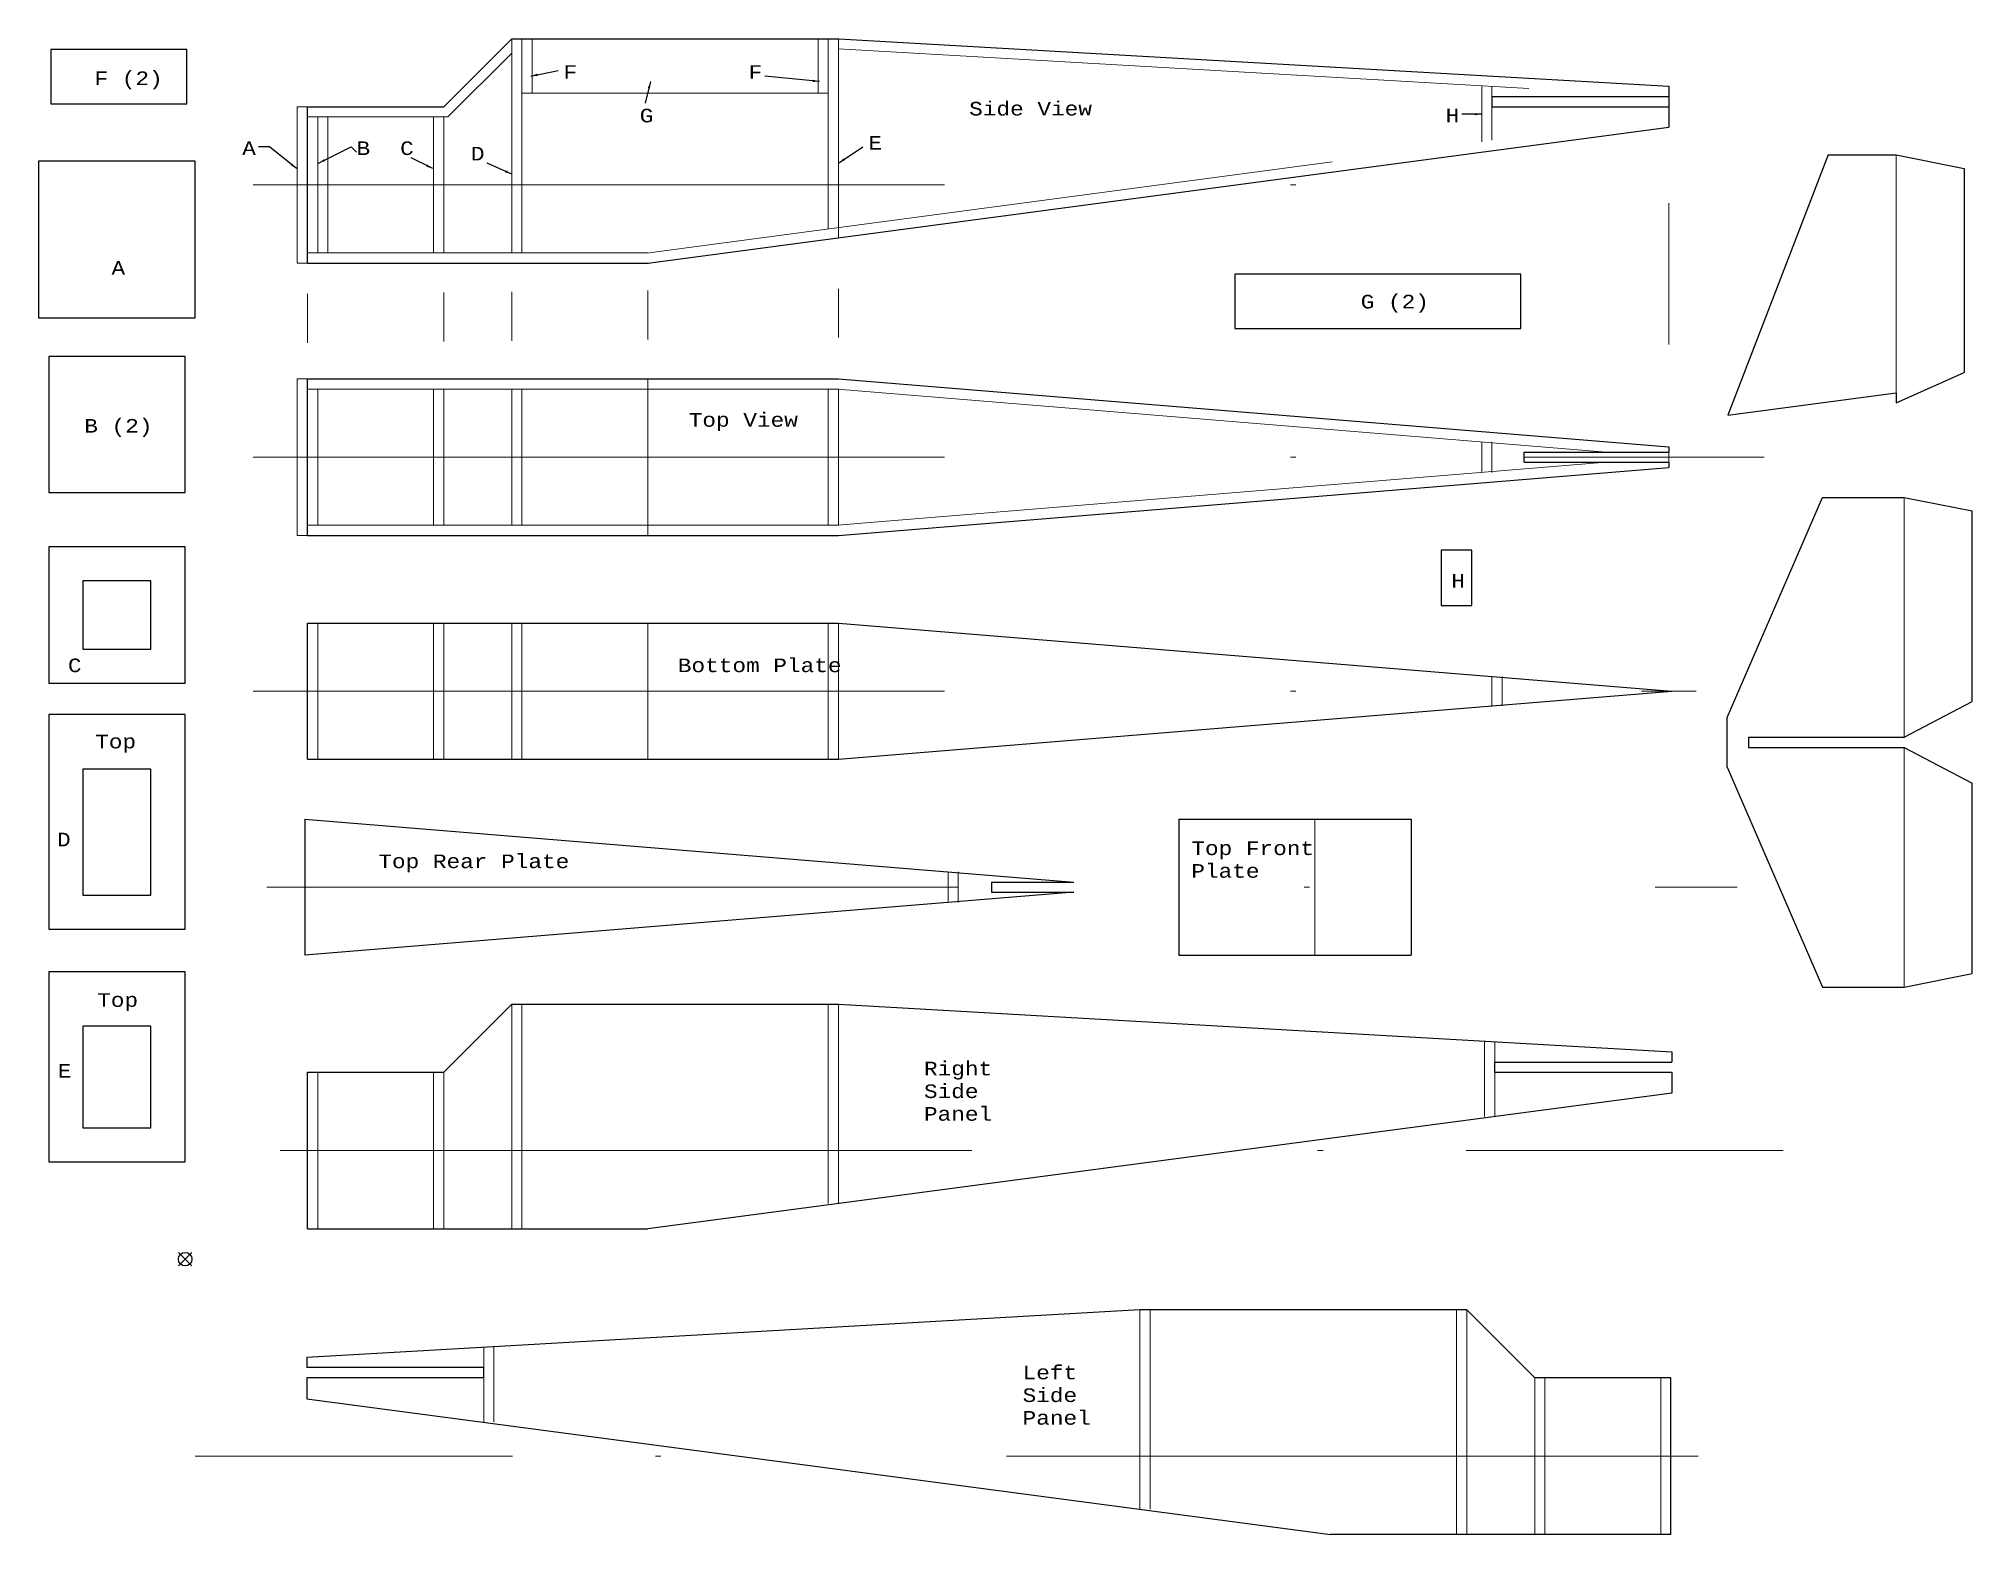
# Model space of a CAD drawing. Header units: inches. Extents: x -4.9 to 30.6, y -24.8 to 2.7.
import ezdxf

# ---------------------------------------------------------------- set-up
doc = ezdxf.new("R2010")
doc.units = ezdxf.units.IN
doc.header["$MEASUREMENT"] = 0
doc.linetypes.add('DASHDOT', pattern=[25.4, 12.7, -6.35, 0, -6.35])
doc.linetypes.add('DASHED', pattern=[19.05, 12.7, -6.35])
for name, color, linetype, lineweight, true_color in [('centers', 4, 'DASHDOT', 13, 0x00ffff), ('construction', 1, 'Continuous', 0, 0xff0000), ('crack line', 6, 'DASHED', 13, 0xff00ff), ('document', 3, 'Continuous', 13, 0x00ff00), ('hidden', 178, 'DASHED', 9, 0x000000), ('lineups', 253, 'Continuous', 0, 0xa0a0a4), ('outline', 178, 'Continuous', 25, 0x000000), ('visible', 178, 'Continuous', 9, 0x000000)]:
    doc.layers.add(name, color=color, linetype=linetype, lineweight=lineweight, true_color=true_color)
doc.styles.add('textstyle15', font='CourierCad')
doc.styles.add('textstyle16', font='CourierCad')
doc.styles.add('textstyle17', font='CourierCad')
doc.styles.add('textstyle18', font='CourierCad')
doc.styles.add('textstyle19', font='CourierCad')
doc.styles.add('textstyle20', font='CourierCad')
doc.styles.add('textstyle21', font='CourierCad')
doc.styles.add('textstyle22', font='CourierCad')
doc.styles.add('textstyle23', font='CourierCad')
doc.styles.add('textstyle24', font='CourierCad')
doc.styles.add('textstyle25', font='CourierCad')
doc.styles.add('textstyle26', font='CourierCad')
doc.styles.add('textstyle27', font='CourierCad')
doc.styles.add('textstyle28', font='CourierCad')
doc.styles.add('textstyle29', font='CourierCad')
doc.styles.add('textstyle30', font='CourierCad')
doc.styles.add('textstyle31', font='CourierCad')
doc.styles.add('textstyle32', font='CourierCad')
doc.styles.add('textstyle33', font='CourierCad')
doc.styles.add('textstyle34', font='CourierCad')
doc.styles.add('textstyle35', font='CourierCad')
doc.styles.add('textstyle36', font='CourierCad')
doc.styles.add('textstyle37', font='CourierCad')
doc.styles.add('textstyle38', font='CourierCad')
doc.styles.add('textstyle39', font='CourierCad')
doc.styles.add('textstyle40', font='CourierCad')
doc.dimstyles.new('QCADDimStyle', dxfattribs={"dimtxt": 0.125, "dimasz": 0.125, "dimexe": 0.0625, "dimexo": 0.03125, "dimgap": 0.03125, "dimtad": 1, "dimtoh": 1, "dimdec": 4, "dimzin": 0, "dimdsep": 46, "dimtxsty": 'Standard', "dimcen": 0.09, "dimadec": 0, "dimazin": 0, "dimtfac": 1, "dimtdec": 4, "dimtofl": 0, "dimtmove": 0, "dimatfit": 3, "dimfxl": 1, "dimtolj": 1, "dimtzin": 0, "dimarcsym": 0})

msp = doc.modelspace()

# ---------------------------------------------------------------- linework, layer by layer
at = {"layer": 'centers'}
for p, q in [((-1, 0), (23.441, 0)), ((-1, -5), (22.341, -5)), ((22.341, -5), (26.75, -5)), ((-1, -9.3), (25.5, -9.3)), ((-0.749, -12.9), (26.251, -12.9)), ((-0.5, -17.738), (21.276, -17.738)), ((21.276, -17.738), (27.1, -17.738)), ((3.761, -23.351), (-2.063, -23.351)), ((25.537, -23.351), (3.761, -23.351))]:
    msp.add_line(p, q, dxfattribs=at)
at = {"layer": 'construction'}
for p, q in [((25, -0.334), (25, -2.929)), ((0, -2.898), (0, -1.998)), ((2.5, -2.874), (2.5, -1.975)), ((3.75, -2.862), (3.75, -1.963)), ((6.25, -2.838), (6.25, -1.94)), ((9.75, -2.804), (9.75, -1.907)), ((0, -19.175), (0, -16.3)), ((25.037, -24.789), (25.037, -21.914))]:
    msp.add_line(p, q, dxfattribs=at)
at = {"layer": 'crack line'}
for p, q in [((9.75, -0.971), (9.75, 2.687)), ((29.172, 0.553), (29.172, -3.819)), ((6.25, -6.438), (6.25, -3.562)), ((29.322, -10.052), (29.322, -5.739)), ((6.25, -10.55), (6.25, -8.05)), ((29.322, -10.052), (29.322, -10.145)), ((29.322, -10.333), (29.322, -10.427)), ((29.322, -14.739), (29.322, -10.427)), ((18.5, -11.65), (18.5, -14.15)), ((9.75, -18.711), (9.75, -15.05)), ((15.287, -24.325), (15.287, -20.664))]:
    msp.add_line(p, q, dxfattribs=at)
at = {"layer": 'hidden'}
for p, q in [((3.75, -1.25), (3.75, 2.687)), ((3.938, 1.688), (3.938, 2.687)), ((4.125, 1.688), (4.125, 2.687)), ((9.375, 1.688), (9.375, 2.687)), ((9.562, 1.688), (9.562, 2.687)), ((9.75, 2.5), (25, 1.625)), ((2.578, 1.25), (3.75, 2.422)), ((21.562, 1.811), (21.562, 1.625)), ((21.75, 1.811), (21.75, 1.625)), ((3.938, -1.25), (3.938, 1.688)), ((3.938, 1.688), (4.125, 1.688)), ((4.125, 1.688), (9.375, 1.688)), ((9.375, 1.688), (9.562, 1.688)), ((9.562, -0.806), (9.562, 1.688)), ((21.562, 1.625), (21.562, 1.438)), ((21.562, 1.438), (21.562, 0.795)), ((21.75, 1.438), (21.75, 0.82)), ((0, 1.25), (2.578, 1.25)), ((0.187, -1.25), (0.187, 1.25)), ((0.375, -1.25), (0.375, 1.25)), ((2.312, -1.25), (2.312, 1.25)), ((2.5, -1.25), (2.5, 1.25)), ((6.225, -1.252), (25, 1.253)), ((0, -1.25), (6.25, -1.25)), ((3.938, -1.25), (3.938, -1.25)), ((0.187, -6.25), (0.187, -3.75)), ((2.312, -6.25), (2.312, -3.75)), ((2.5, -6.25), (2.5, -3.75)), ((21.562, -4.719), (21.562, -5.281)), ((21.75, -4.719), (21.75, -5.281))]:
    msp.add_line(p, q, dxfattribs=at)
at = {"layer": 'lineups'}
for p, q in [((0.187, -10.55), (0.187, -8.05)), ((2.312, -10.55), (2.312, -8.05)), ((2.5, -10.55), (2.5, -8.05)), ((3.75, -10.55), (3.75, -8.05)), ((3.938, -10.55), (3.938, -8.05)), ((9.562, -10.55), (9.562, -8.05)), ((9.75, -10.55), (9.75, -8.05)), ((21.75, -9.57), (21.75, -9.03)), ((21.938, -9.57), (21.938, -9.03)), ((11.762, -13.183), (11.762, -12.617)), ((11.949, -13.183), (11.949, -12.617)), ((3.75, -19.175), (3.75, -15.05)), ((3.938, -19.175), (3.938, -15.05)), ((9.562, -18.711), (9.562, -15.05)), ((21.614, -17.114), (21.614, -15.739)), ((21.801, -16.112), (21.801, -15.739)), ((0.187, -19.175), (0.187, -16.3)), ((2.312, -19.175), (2.312, -16.3)), ((2.5, -19.175), (2.5, -16.3)), ((21.801, -17.114), (21.801, -16.3)), ((15.474, -24.325), (15.474, -20.664)), ((21.099, -24.789), (21.099, -20.664)), ((21.287, -24.789), (21.287, -20.664)), ((3.236, -21.726), (3.236, -21.353)), ((3.423, -22.728), (3.423, -21.353)), ((3.236, -22.728), (3.236, -21.914)), ((22.537, -24.789), (22.537, -21.914)), ((22.724, -24.789), (22.724, -21.914)), ((24.849, -24.789), (24.849, -21.914))]:
    msp.add_line(p, q, dxfattribs=at)
at = {"layer": 'outline'}
for p, q in [((-2.216, 2.489), (-4.716, 2.489)), ((-4.716, 2.489), (-4.716, 1.489)), ((-2.216, 1.489), (-2.216, 2.489)), ((2.5, 1.438), (3.75, 2.687)), ((3.75, 2.687), (9.755, 2.687)), ((9.755, 2.687), (25, 1.813)), ((25, 1.813), (25, 1.625)), ((-4.716, 1.489), (-2.216, 1.489)), ((0, -1.438), (0, 1.438)), ((0, 1.438), (2.5, 1.438)), ((21.75, 1.625), (25, 1.625)), ((21.75, 1.625), (21.75, 1.438)), ((21.75, 1.438), (25, 1.438)), ((25, 1.625), (25, 1.061)), ((6.25, -1.438), (25, 1.064)), ((-2.062, 0.437), (-4.938, 0.437)), ((-4.938, 0.437), (-4.938, -2.438)), ((-2.062, -2.438), (-2.062, 0.437)), ((27.922, 0.553), (26.08, -4.231)), ((27.922, 0.553), (29.172, 0.553)), ((29.172, 0.553), (30.422, 0.303)), ((30.422, 0.303), (30.422, -3.447)), ((0, -1.438), (6.261, -1.438)), ((22.278, -1.638), (17.028, -1.638)), ((17.028, -1.638), (17.028, -2.638)), ((22.278, -2.638), (22.278, -1.638)), ((-4.938, -2.438), (-2.062, -2.438)), ((17.028, -2.638), (22.278, -2.638)), ((-2.25, -3.15), (-4.75, -3.15)), ((-4.75, -3.15), (-4.75, -5.65)), ((-2.25, -5.65), (-2.25, -3.15)), ((29.172, -4.001), (30.422, -3.447)), ((0, -6.438), (0, -3.562)), ((0, -3.562), (9.75, -3.562)), ((9.75, -3.562), (25, -4.813)), ((26.08, -4.231), (29.172, -3.819)), ((29.172, -3.819), (29.172, -4.001)), ((22.341, -5.094), (22.341, -4.906)), ((22.341, -4.906), (25, -4.906)), ((25, -4.813), (25, -4.906)), ((9.75, -6.438), (25, -5.188)), ((22.341, -5.094), (25, -5.094)), ((25, -5.094), (25, -5.188)), ((-4.75, -5.65), (-2.25, -5.65)), ((26.072, -9.785), (27.822, -5.739)), ((27.822, -5.739), (29.322, -5.739)), ((29.322, -5.739), (30.572, -5.989)), ((30.572, -9.489), (30.572, -5.989)), ((-2.25, -6.65), (-4.75, -6.65)), ((-4.75, -6.65), (-4.75, -9.15)), ((-2.25, -9.15), (-2.25, -6.65)), ((0, -6.438), (9.75, -6.438)), ((21.381, -6.712), (20.819, -6.712)), ((20.819, -6.712), (20.819, -7.728)), ((21.381, -7.728), (21.381, -6.712)), ((-2.875, -7.275), (-4.125, -7.275)), ((-4.125, -7.275), (-4.125, -8.525)), ((-2.875, -8.525), (-2.875, -7.275)), ((20.819, -7.728), (21.381, -7.728)), ((0, -10.55), (0, -8.05)), ((0, -8.05), (9.75, -8.05)), ((9.75, -8.05), (25.051, -9.3)), ((-4.125, -8.525), (-2.875, -8.525)), ((-4.75, -9.15), (-2.25, -9.15)), ((9.75, -10.55), (25.051, -9.3)), ((29.322, -10.145), (30.572, -9.489)), ((-2.25, -9.731), (-4.75, -9.731)), ((-4.75, -9.731), (-4.75, -13.669)), ((-2.25, -13.669), (-2.25, -9.731)), ((26.072, -10.693), (26.072, -9.785)), ((26.46, -10.145), (29.322, -10.145)), ((26.46, -10.145), (26.46, -10.333)), ((0, -10.55), (9.75, -10.55)), ((26.46, -10.333), (29.322, -10.333)), ((29.322, -10.333), (30.572, -10.989)), ((-4.125, -10.731), (-4.125, -13.044)), ((-2.875, -10.731), (-4.125, -10.731)), ((-2.875, -13.044), (-2.875, -10.731)), ((26.072, -10.693), (27.822, -14.739)), ((30.572, -14.489), (30.572, -10.989)), ((-0.051, -11.65), (-0.051, -14.15)), ((-0.051, -11.65), (14.074, -12.806)), ((16, -11.65), (16, -14.15)), ((16, -11.65), (20.268, -11.65)), ((20.268, -11.65), (20.268, -14.15)), ((-4.125, -13.044), (-2.875, -13.044)), ((14.074, -12.994), (-0.051, -14.15)), ((12.56, -12.806), (14.074, -12.806)), ((12.56, -12.806), (12.56, -12.994)), ((12.56, -12.994), (14.074, -12.994)), ((-4.75, -13.669), (-2.25, -13.669)), ((16, -14.15), (20.268, -14.15)), ((-2.25, -14.453), (-4.75, -14.453)), ((-4.75, -14.453), (-4.75, -17.947)), ((-2.25, -17.947), (-2.25, -14.453)), ((29.322, -14.739), (30.572, -14.489)), ((27.822, -14.739), (29.322, -14.739)), ((3.75, -15.05), (2.5, -16.3)), ((3.75, -15.05), (9.75, -15.05)), ((9.75, -15.05), (25.051, -15.925)), ((-2.875, -15.453), (-4.125, -15.453)), ((-4.125, -15.453), (-4.125, -17.322)), ((-2.875, -17.322), (-2.875, -15.453)), ((25.051, -15.925), (25.051, -16.112)), ((0, -19.175), (0, -16.3)), ((0, -16.3), (2.5, -16.3)), ((21.801, -16.112), (25.051, -16.112)), ((21.801, -16.3), (21.801, -16.112)), ((21.801, -16.3), (25.051, -16.3)), ((25.051, -16.3), (25.051, -16.683)), ((25.051, -16.683), (6.25, -19.175)), ((-4.125, -17.322), (-2.875, -17.322)), ((-4.75, -17.947), (-2.25, -17.947)), ((0, -19.175), (6.25, -19.175)), ((-2.372, -19.859), (-2.122, -19.609)), ((-2.372, -19.609), (-2.122, -19.859)), ((15.287, -20.664), (-0.014, -21.539)), ((21.287, -20.664), (15.287, -20.664)), ((21.287, -20.664), (22.537, -21.914)), ((-0.014, -21.539), (-0.014, -21.726)), ((3.236, -21.726), (-0.014, -21.726)), ((3.236, -21.914), (-0.014, -21.914)), ((-0.014, -21.914), (-0.014, -22.297)), ((3.236, -21.914), (3.236, -21.726)), ((25.037, -21.914), (22.537, -21.914)), ((25.037, -24.789), (25.037, -21.914)), ((25.037, -24.789), (25.037, -21.914)), ((-0.014, -22.297), (18.787, -24.789)), ((25.037, -24.789), (18.787, -24.789))]:
    msp.add_line(p, q, dxfattribs=at)
msp.add_circle((-2.247, -19.734), 0.125, dxfattribs=at)
at = {"layer": 'visible'}
for p, q in [((-0.188, -1.438), (-0.188, 1.438)), ((0, 1.438), (-0.188, 1.438)), ((0, -1.438), (-0.188, -1.438)), ((-0.188, -6.438), (-0.188, -3.562)), ((0, -3.562), (-0.188, -3.562)), ((0, -3.75), (3.75, -3.75)), ((3.75, -6.25), (3.75, -3.75)), ((3.75, -3.75), (9.75, -3.75)), ((3.938, -6.25), (3.938, -3.75)), ((9.562, -6.25), (9.562, -3.75)), ((9.735, -3.749), (23.849, -4.906)), ((9.75, -6.25), (9.75, -3.75)), ((25, -4.906), (25, -5.094)), ((9.735, -6.251), (23.849, -5.094)), ((0, -6.25), (3.75, -6.25)), ((3.75, -6.25), (9.75, -6.25)), ((0, -6.438), (-0.188, -6.438))]:
    msp.add_line(p, q, dxfattribs=at)

# ---------------------------------------------------------------- texts
at = {"layer": 'document', "char_height": 0.25, "attachment_point": 1}
for s, insert, style in [('F', (4.7, 2.2), 'textstyle20'), ('F', (8.1, 2.2), 'textstyle21'), ('F (2)', (-3.912, 2.085), 'textstyle34'), ('Side View', (12.15, 1.526), 'textstyle26'), ('G', (6.1, 1.4), 'textstyle22'), ('H', (20.9, 1.4), 'textstyle38'), ('A', (-1.2, 0.8), 'textstyle15'), ('B', (0.9, 0.8), 'textstyle16'), ('C', (1.7, 0.8), 'textstyle17'), ('E', (10.3, 0.9), 'textstyle19'), ('D', (3, 0.7), 'textstyle18'), ('A', (-3.6, -1.4), 'textstyle28'), ('G (2)', (19.34, -2.018), 'textstyle35'), ('Top View', (7, -4.191), 'textstyle27'), ('B (2)', (-4.1, -4.3), 'textstyle40'), ('H', (21.004, -7.148), 'textstyle39'), ('C', (-4.4, -8.7), 'textstyle29'), ('Bottom Plate', (6.8, -8.7), 'textstyle23'), ('Top', (-3.9, -10.1), 'textstyle31'), ('D', (-4.6, -11.9), 'textstyle30'), ('Top Front\\PPlate', (16.23, -12.06), 'textstyle25'), ('Top Rear Plate', (1.3, -12.3), 'textstyle24'), ('Top', (-3.863, -14.848), 'textstyle32'), ('E', (-4.586, -16.148), 'textstyle33'), ('Right\\PSide\\PPanel', (11.32, -16.107), 'textstyle36'), ('Left\\PSide\\PPanel', (13.131, -21.691), 'textstyle37')]:
    msp.add_mtext(s, dxfattribs=dict(at, insert=insert, style=style))

# ---------------------------------------------------------------- leaders
at = {"layer": 'document'}
for points in [[(4.1, 2), (4.6, 2.1)], [(6.3, 1.9), (6.2, 1.5)], [(9.4, 1.9), (8.4, 2)], [(21.562, 1.3), (21.2, 1.3)], [(-0.2, 0.3), (-0.7, 0.7), (-0.9, 0.7)], [(0.2, 0.4), (0.8, 0.7), (0.9, 0.6)], [(2.3, 0.3), (1.9, 0.5)], [(3.75, 0.2), (3.3, 0.4)], [(9.75, 0.4), (10.2, 0.7)]]:
    msp.add_leader(points, dimstyle='QCADDimStyle', dxfattribs=at)

doc.saveas('drawing.dxf')
